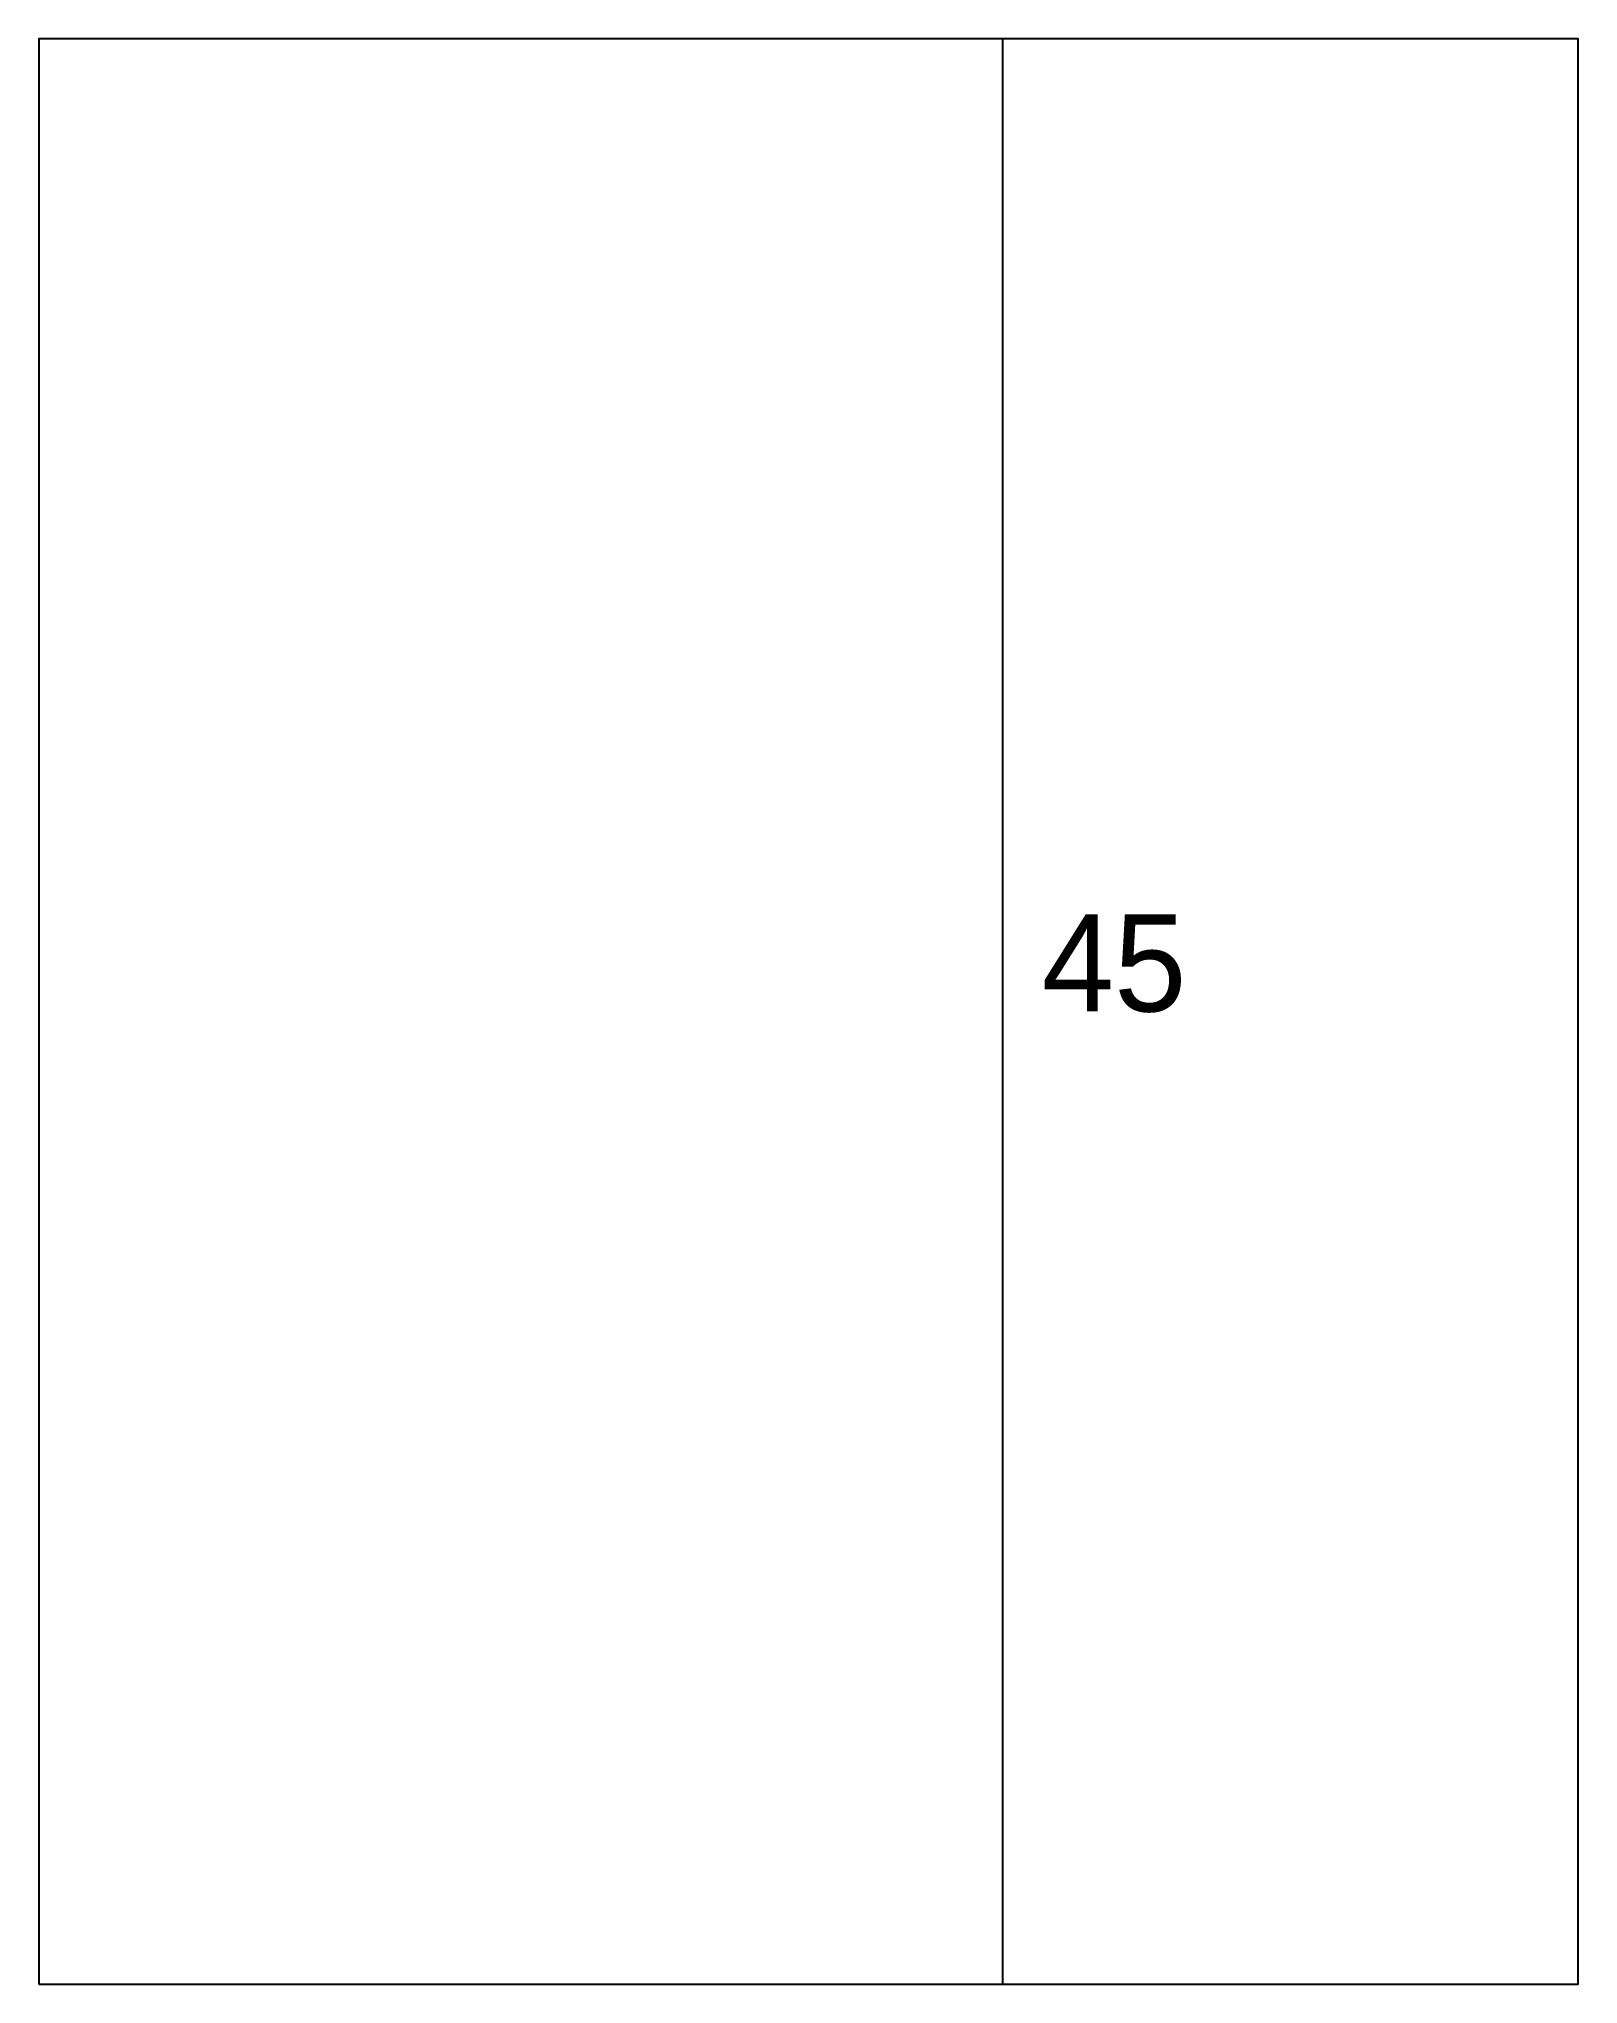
# Model space of a CAD drawing. Header units: millimetres. Extents: x 0 to 79, y 0 to 100.
import ezdxf

# ---------------------------------------------------------------- set-up
doc = ezdxf.new("R2010")
doc.units = ezdxf.units.MM
doc.layers.get('0').update_dxf_attribs({"linetype": 'CONTINUOUS'})
doc.layers.add('Nck-DG', color=1, linetype='CONTINUOUS')

msp = doc.modelspace()

# ---------------------------------------------------------------- linework, layer by layer
msp.add_lwpolyline([(0, 0), (79.15, 0), (79.15, 100), (0, 100)], close=True)
at = {"layer": 'Nck-DG'}
msp.add_line((49.57, 0), (49.57, 100), dxfattribs=at)

# ---------------------------------------------------------------- texts
msp.add_text('45', height=5, dxfattribs=at).set_placement((51.57, 50))

doc.saveas('drawing.dxf')
